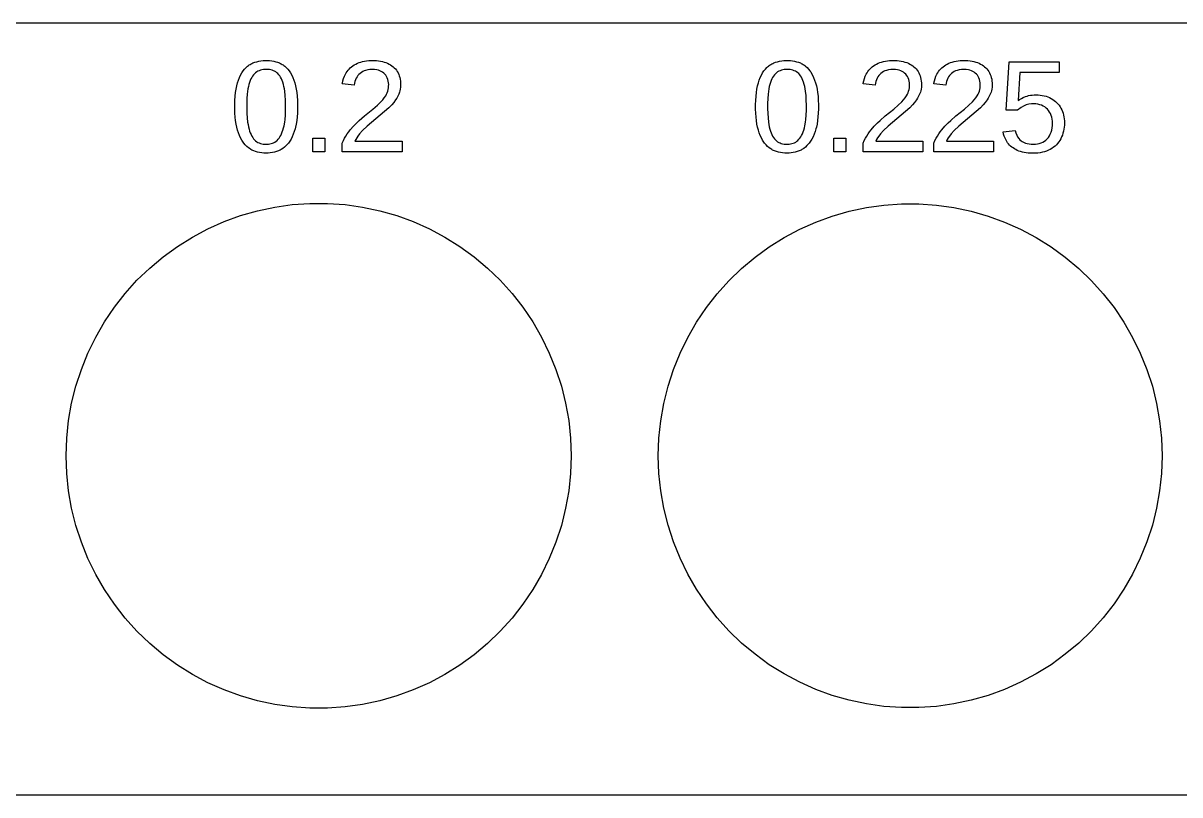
# Model space of a CAD drawing. Header units: metres. Extents: x -123 to 156, y -16 to 16.
# Drawn here: x 79.76 to 129.23, y -16.5 to 16.5 of the extents above; entities that cross this region are included whole.
import ezdxf

# ---------------------------------------------------------------- set-up
doc = ezdxf.new("R2010")
doc.units = ezdxf.units.M

msp = doc.modelspace()

# ---------------------------------------------------------------- linework, layer by layer
for p, q in [((155.66, 16.5), (-122.66, 16.5)), ((89.6689, 14.8267), (89.7539, 14.8522)), ((89.7539, 14.8522), (89.8414, 14.8727)), ((89.8414, 14.8727), (89.9312, 14.888)), ((89.9312, 14.888), (90.0234, 14.8982)), ((90.0234, 14.8982), (90.118, 14.9034)), ((90.118, 14.9034), (90.2121, 14.9034)), ((90.2121, 14.9034), (90.3026, 14.8982)), ((90.3026, 14.8982), (90.3911, 14.888)), ((90.3911, 14.888), (90.4778, 14.8727)), ((90.4778, 14.8727), (90.5626, 14.8522)), ((90.5626, 14.8522), (90.6455, 14.8267)), ((94.2023, 14.8376), (94.2813, 14.8596)), ((94.2813, 14.8596), (94.3642, 14.8771)), ((94.3642, 14.8771), (94.451, 14.8903)), ((94.451, 14.8903), (94.5418, 14.899)), ((94.5418, 14.899), (94.6365, 14.9034)), ((94.6365, 14.9034), (94.7332, 14.9035)), ((94.7332, 14.9035), (94.8717, 14.8964)), ((94.8717, 14.8964), (94.9596, 14.887)), ((94.9596, 14.887), (95.044, 14.8738)), ((95.044, 14.8738), (95.1249, 14.8568)), ((95.1249, 14.8568), (95.2024, 14.836)), ((111.944, 14.8267), (112.029, 14.8522)), ((112.029, 14.8522), (112.117, 14.8727)), ((112.117, 14.8727), (112.207, 14.888)), ((112.207, 14.888), (112.299, 14.8982)), ((112.299, 14.8982), (112.394, 14.9034)), ((112.394, 14.9034), (112.488, 14.9034)), ((112.488, 14.9034), (112.578, 14.8982)), ((112.578, 14.8982), (112.667, 14.888)), ((112.667, 14.888), (112.753, 14.8727)), ((112.753, 14.8727), (112.838, 14.8522)), ((112.838, 14.8522), (112.921, 14.8267)), ((116.478, 14.8376), (116.557, 14.8596)), ((116.557, 14.8596), (116.64, 14.8771)), ((116.64, 14.8771), (116.727, 14.8903)), ((116.727, 14.8903), (116.817, 14.899)), ((116.817, 14.899), (116.912, 14.9034)), ((116.912, 14.9034), (117.009, 14.9035)), ((117.009, 14.9035), (117.147, 14.8964)), ((117.147, 14.8964), (117.235, 14.887)), ((117.235, 14.887), (117.32, 14.8738)), ((117.32, 14.8738), (117.401, 14.8568)), ((117.401, 14.8568), (117.478, 14.836)), ((119.502, 14.8376), (119.581, 14.8596)), ((119.581, 14.8596), (119.664, 14.8771)), ((119.664, 14.8771), (119.751, 14.8903)), ((119.751, 14.8903), (119.842, 14.899)), ((119.842, 14.899), (119.937, 14.9034)), ((119.937, 14.9034), (120.033, 14.9035)), ((120.033, 14.9035), (120.172, 14.8964)), ((120.172, 14.8964), (120.26, 14.887)), ((120.26, 14.887), (120.344, 14.8738)), ((120.344, 14.8738), (120.425, 14.8568)), ((120.425, 14.8568), (120.502, 14.836)), ((89.0619, 14.2769), (89.1136, 14.3698)), ((89.1136, 14.3698), (89.1411, 14.413)), ((89.1411, 14.413), (89.1696, 14.4541)), ((89.1696, 14.4541), (89.2298, 14.53)), ((89.2298, 14.53), (89.2938, 14.5984)), ((89.2938, 14.5984), (89.3272, 14.6298)), ((89.3272, 14.6298), (89.3615, 14.6592)), ((89.3615, 14.6592), (89.3967, 14.6867)), ((89.3967, 14.6867), (89.4328, 14.7124)), ((89.4328, 14.7124), (89.4699, 14.7361)), ((89.4699, 14.7361), (89.5078, 14.7579)), ((89.5078, 14.7579), (89.5467, 14.7778)), ((89.5467, 14.7778), (89.5865, 14.7959)), ((89.5865, 14.7959), (89.6689, 14.8267)), ((89.705, 14.3788), (89.6595, 14.3382)), ((89.7533, 14.4134), (89.705, 14.3788)), ((89.8042, 14.442), (89.7533, 14.4134)), ((89.8579, 14.4658), (89.8042, 14.442)), ((89.9143, 14.4853), (89.8579, 14.4658)), ((89.9735, 14.5005), (89.9143, 14.4853)), ((90.0353, 14.5113), (89.9735, 14.5005)), ((90.0999, 14.5178), (90.0353, 14.5113)), ((90.1672, 14.52), (90.0999, 14.5178)), ((90.231, 14.5179), (90.1672, 14.52)), ((90.2926, 14.5116), (90.231, 14.5179)), ((90.3517, 14.501), (90.2926, 14.5116)), ((90.4086, 14.4862), (90.3517, 14.501)), ((90.463, 14.4672), (90.4086, 14.4862)), ((90.5152, 14.444), (90.463, 14.4672)), ((90.5649, 14.4157), (90.5152, 14.444)), ((90.612, 14.3813), (90.5649, 14.4157)), ((90.6565, 14.341), (90.612, 14.3813)), ((90.6455, 14.8267), (90.7263, 14.7959)), ((90.7263, 14.7959), (90.7655, 14.7778)), ((90.7655, 14.7778), (90.8038, 14.7579)), ((90.8038, 14.7579), (90.8413, 14.7361)), ((90.8413, 14.7361), (90.8779, 14.7124)), ((90.8779, 14.7124), (90.9137, 14.6867)), ((90.9137, 14.6867), (90.9486, 14.6592)), ((90.9486, 14.6592), (91.0158, 14.5984)), ((91.0158, 14.5984), (91.0796, 14.53)), ((91.0796, 14.53), (91.1398, 14.4541)), ((91.1398, 14.4541), (91.1684, 14.413)), ((91.1684, 14.413), (91.1959, 14.3698)), ((91.1959, 14.3698), (91.2477, 14.2769)), ((93.543, 14.319), (93.5772, 14.3772)), ((93.5772, 14.3772), (93.6152, 14.4328)), ((93.6152, 14.4328), (93.657, 14.486)), ((93.657, 14.486), (93.7027, 14.5367)), ((93.7027, 14.5367), (93.7522, 14.5849)), ((93.7522, 14.5849), (93.8056, 14.6306)), ((93.8056, 14.6306), (93.8629, 14.6733)), ((93.8629, 14.6733), (93.9236, 14.7128)), ((93.9236, 14.7128), (93.988, 14.7489)), ((93.988, 14.7489), (94.0559, 14.7818)), ((94.0559, 14.7818), (94.1273, 14.8114)), ((94.1744, 14.352), (94.1257, 14.3074)), ((94.1273, 14.8114), (94.2023, 14.8376)), ((94.2272, 14.3914), (94.1744, 14.352)), ((94.2836, 14.4255), (94.2272, 14.3914)), ((94.3437, 14.4544), (94.2836, 14.4255)), ((94.4074, 14.478), (94.3437, 14.4544)), ((94.4967, 14.5013), (94.4074, 14.478)), ((94.59, 14.5153), (94.4967, 14.5013)), ((94.6874, 14.52), (94.59, 14.5153)), ((94.7903, 14.5152), (94.6874, 14.52)), ((94.8869, 14.5009), (94.7903, 14.5152)), ((94.9553, 14.4839), (94.8869, 14.5009)), ((95.02, 14.4615), (94.9553, 14.4839)), ((95.0801, 14.4337), (95.02, 14.4615)), ((95.1356, 14.4005), (95.0801, 14.4337)), ((95.1864, 14.362), (95.1356, 14.4005)), ((95.2324, 14.3182), (95.1864, 14.362)), ((95.2024, 14.836), (95.276, 14.8118)), ((95.276, 14.8118), (95.3458, 14.784)), ((95.3458, 14.784), (95.4116, 14.7525)), ((95.4116, 14.7525), (95.4735, 14.7173)), ((95.4735, 14.7173), (95.5314, 14.6785)), ((95.5314, 14.6785), (95.5854, 14.636)), ((95.5854, 14.636), (95.6353, 14.5899)), ((95.6353, 14.5899), (95.6812, 14.5404)), ((95.6812, 14.5404), (95.7231, 14.4875)), ((95.7231, 14.4875), (95.7609, 14.4311)), ((95.7609, 14.4311), (95.7947, 14.3713)), ((95.7947, 14.3713), (95.8244, 14.308)), ((111.338, 14.2769), (111.389, 14.3698)), ((111.389, 14.3698), (111.417, 14.413)), ((111.417, 14.413), (111.445, 14.4541)), ((111.445, 14.4541), (111.505, 14.53)), ((111.505, 14.53), (111.569, 14.5984)), ((111.569, 14.5984), (111.603, 14.6298)), ((111.603, 14.6298), (111.637, 14.6592)), ((111.637, 14.6592), (111.672, 14.6867)), ((111.672, 14.6867), (111.708, 14.7124)), ((111.708, 14.7124), (111.745, 14.7361)), ((111.745, 14.7361), (111.783, 14.7579)), ((111.783, 14.7579), (111.822, 14.7778)), ((111.822, 14.7778), (111.862, 14.7959)), ((111.862, 14.7959), (111.944, 14.8267)), ((111.981, 14.3788), (111.935, 14.3382)), ((112.029, 14.4134), (111.981, 14.3788)), ((112.08, 14.442), (112.029, 14.4134)), ((112.133, 14.4658), (112.08, 14.442)), ((112.19, 14.4853), (112.133, 14.4658)), ((112.249, 14.5005), (112.19, 14.4853)), ((112.311, 14.5113), (112.249, 14.5005)), ((112.376, 14.5178), (112.311, 14.5113)), ((112.443, 14.52), (112.376, 14.5178)), ((112.507, 14.5179), (112.443, 14.52)), ((112.568, 14.5116), (112.507, 14.5179)), ((112.627, 14.501), (112.568, 14.5116)), ((112.684, 14.4862), (112.627, 14.501)), ((112.739, 14.4672), (112.684, 14.4862)), ((112.791, 14.444), (112.739, 14.4672)), ((112.84, 14.4157), (112.791, 14.444)), ((112.888, 14.3813), (112.84, 14.4157)), ((112.932, 14.341), (112.888, 14.3813)), ((112.921, 14.8267), (113.002, 14.7959)), ((113.002, 14.7959), (113.041, 14.7778)), ((113.041, 14.7778), (113.079, 14.7579)), ((113.079, 14.7579), (113.117, 14.7361)), ((113.117, 14.7361), (113.154, 14.7124)), ((113.154, 14.7124), (113.189, 14.6867)), ((113.189, 14.6867), (113.224, 14.6592)), ((113.224, 14.6592), (113.291, 14.5984)), ((113.291, 14.5984), (113.355, 14.53)), ((113.355, 14.53), (113.415, 14.4541)), ((113.415, 14.4541), (113.444, 14.413)), ((113.444, 14.413), (113.471, 14.3698)), ((113.471, 14.3698), (113.523, 14.2769)), ((115.819, 14.319), (115.853, 14.3772)), ((115.853, 14.3772), (115.891, 14.4328)), ((115.891, 14.4328), (115.933, 14.486)), ((115.933, 14.486), (115.978, 14.5367)), ((115.978, 14.5367), (116.028, 14.5849)), ((116.028, 14.5849), (116.081, 14.6306)), ((116.081, 14.6306), (116.138, 14.6733)), ((116.138, 14.6733), (116.199, 14.7128)), ((116.199, 14.7128), (116.264, 14.7489)), ((116.264, 14.7489), (116.331, 14.7818)), ((116.331, 14.7818), (116.403, 14.8114)), ((116.45, 14.352), (116.401, 14.3074)), ((116.403, 14.8114), (116.478, 14.8376)), ((116.503, 14.3914), (116.45, 14.352)), ((116.559, 14.4255), (116.503, 14.3914)), ((116.619, 14.4544), (116.559, 14.4255)), ((116.683, 14.478), (116.619, 14.4544)), ((116.772, 14.5013), (116.683, 14.478)), ((116.866, 14.5153), (116.772, 14.5013)), ((116.963, 14.52), (116.866, 14.5153)), ((117.066, 14.5152), (116.963, 14.52)), ((117.163, 14.5009), (117.066, 14.5152)), ((117.231, 14.4839), (117.163, 14.5009)), ((117.296, 14.4615), (117.231, 14.4839)), ((117.356, 14.4337), (117.296, 14.4615)), ((117.411, 14.4005), (117.356, 14.4337)), ((117.462, 14.362), (117.411, 14.4005)), ((117.508, 14.3182), (117.462, 14.362)), ((117.478, 14.836), (117.552, 14.8118)), ((117.552, 14.8118), (117.621, 14.784)), ((117.621, 14.784), (117.687, 14.7525)), ((117.687, 14.7525), (117.749, 14.7173)), ((117.749, 14.7173), (117.807, 14.6785)), ((117.807, 14.6785), (117.861, 14.636)), ((117.861, 14.636), (117.911, 14.5899)), ((117.911, 14.5899), (117.957, 14.5404)), ((117.957, 14.5404), (117.999, 14.4875)), ((117.999, 14.4875), (118.036, 14.4311)), ((118.036, 14.4311), (118.07, 14.3713)), ((118.07, 14.3713), (118.1, 14.308)), ((118.843, 14.319), (118.877, 14.3772)), ((118.877, 14.3772), (118.915, 14.4328)), ((118.915, 14.4328), (118.957, 14.486)), ((118.957, 14.486), (119.003, 14.5367)), ((119.003, 14.5367), (119.052, 14.5849)), ((119.052, 14.5849), (119.106, 14.6306)), ((119.106, 14.6306), (119.163, 14.6733)), ((119.163, 14.6733), (119.224, 14.7128)), ((119.224, 14.7128), (119.288, 14.7489)), ((119.288, 14.7489), (119.356, 14.7818)), ((119.356, 14.7818), (119.427, 14.8114)), ((119.474, 14.352), (119.426, 14.3074)), ((119.427, 14.8114), (119.502, 14.8376)), ((119.527, 14.3914), (119.474, 14.352)), ((119.584, 14.4255), (119.527, 14.3914)), ((119.644, 14.4544), (119.584, 14.4255)), ((119.707, 14.478), (119.644, 14.4544)), ((119.797, 14.5013), (119.707, 14.478)), ((119.89, 14.5153), (119.797, 14.5013)), ((119.987, 14.52), (119.89, 14.5153)), ((120.09, 14.5152), (119.987, 14.52)), ((120.187, 14.5009), (120.09, 14.5152)), ((120.255, 14.4839), (120.187, 14.5009)), ((120.32, 14.4615), (120.255, 14.4839)), ((120.38, 14.4337), (120.32, 14.4615)), ((120.436, 14.4005), (120.38, 14.4337)), ((120.486, 14.362), (120.436, 14.4005)), ((120.532, 14.3182), (120.486, 14.362)), ((120.502, 14.836), (120.576, 14.8118)), ((120.576, 14.8118), (120.646, 14.784)), ((120.646, 14.784), (120.712, 14.7525)), ((120.712, 14.7525), (120.773, 14.7173)), ((120.773, 14.7173), (120.831, 14.6785)), ((120.831, 14.6785), (120.885, 14.636)), ((120.885, 14.636), (120.935, 14.5899)), ((120.935, 14.5899), (120.981, 14.5404)), ((120.981, 14.5404), (121.023, 14.4875)), ((121.023, 14.4875), (121.061, 14.4311)), ((121.061, 14.4311), (121.095, 14.3713)), ((121.095, 14.3713), (121.124, 14.308)), ((121.8, 12.773), (121.928, 14.84)), ((121.928, 14.84), (124.077, 14.84)), ((122.385, 14.392), (122.312, 13.187)), ((124.077, 14.392), (122.385, 14.392)), ((124.077, 14.84), (124.077, 14.392)), ((88.8988, 13.8191), (88.9329, 13.9466)), ((88.9329, 13.9466), (88.9716, 14.0653)), ((88.9716, 14.0653), (89.0146, 14.1754)), ((89.0146, 14.1754), (89.0619, 14.2769)), ((89.4201, 13.8806), (89.3977, 13.7882)), ((89.4455, 13.966), (89.4201, 13.8806)), ((89.4738, 14.0445), (89.4455, 13.966)), ((89.505, 14.1162), (89.4738, 14.0445)), ((89.5392, 14.181), (89.505, 14.1162)), ((89.5766, 14.2393), (89.5392, 14.181)), ((89.6167, 14.2918), (89.5766, 14.2393)), ((89.6595, 14.3382), (89.6167, 14.2918)), ((90.6983, 14.2947), (90.6565, 14.341)), ((90.7376, 14.2423), (90.6983, 14.2947)), ((90.7742, 14.184), (90.7376, 14.2423)), ((90.8081, 14.1192), (90.7742, 14.184)), ((90.8391, 14.0474), (90.8081, 14.1192)), ((90.8672, 13.9688), (90.8391, 14.0474)), ((90.8924, 13.8831), (90.8672, 13.9688)), ((90.9148, 13.7905), (90.8924, 13.8831)), ((91.2477, 14.2769), (91.2952, 14.1754)), ((91.2952, 14.1754), (91.3384, 14.0653)), ((91.3384, 14.0653), (91.3773, 13.9466)), ((91.3773, 13.9466), (91.412, 13.8191)), ((93.4114, 13.9), (93.416, 13.9343)), ((93.9234, 13.854), (93.4114, 13.9)), ((93.416, 13.9343), (93.4354, 14.0352)), ((93.4354, 14.0352), (93.463, 14.133)), ((93.463, 14.133), (93.4989, 14.2276)), ((93.4989, 14.2276), (93.543, 14.319)), ((93.9357, 13.9339), (93.9234, 13.854)), ((93.9539, 14.0087), (93.9357, 13.9339)), ((93.9777, 14.0784), (93.9539, 14.0087)), ((94.0074, 14.143), (93.9777, 14.0784)), ((94.0422, 14.2029), (94.0074, 14.143)), ((94.0816, 14.2577), (94.0422, 14.2029)), ((94.1257, 14.3074), (94.0816, 14.2577)), ((95.2729, 14.2692), (95.2324, 14.3182)), ((95.3077, 14.2151), (95.2729, 14.2692)), ((95.3369, 14.1559), (95.3077, 14.2151)), ((95.3606, 14.0919), (95.3369, 14.1559)), ((95.3783, 14.023), (95.3606, 14.0919)), ((95.3898, 13.9492), (95.3783, 14.023)), ((95.395, 13.8704), (95.3898, 13.9492)), ((95.3946, 13.8045), (95.395, 13.8704)), ((95.8244, 14.308), (95.8497, 14.2416)), ((95.8497, 14.2416), (95.8705, 14.1719)), ((95.8705, 14.1719), (95.8866, 14.0987)), ((95.8866, 14.0987), (95.8981, 14.0222)), ((95.8981, 14.0222), (95.905, 13.9423)), ((95.9074, 13.859), (95.903, 13.7642)), ((95.905, 13.9423), (95.9074, 13.859)), ((111.174, 13.8191), (111.209, 13.9466)), ((111.209, 13.9466), (111.247, 14.0653)), ((111.247, 14.0653), (111.29, 14.1754)), ((111.29, 14.1754), (111.338, 14.2769)), ((111.696, 13.8806), (111.673, 13.7882)), ((111.721, 13.966), (111.696, 13.8806)), ((111.749, 14.0445), (111.721, 13.966)), ((111.781, 14.1162), (111.749, 14.0445)), ((111.815, 14.181), (111.781, 14.1162)), ((111.852, 14.2393), (111.815, 14.181)), ((111.892, 14.2918), (111.852, 14.2393)), ((111.935, 14.3382), (111.892, 14.2918)), ((112.974, 14.2947), (112.932, 14.341)), ((113.013, 14.2423), (112.974, 14.2947)), ((113.05, 14.184), (113.013, 14.2423)), ((113.084, 14.1192), (113.05, 14.184)), ((113.115, 14.0474), (113.084, 14.1192)), ((113.143, 13.9688), (113.115, 14.0474)), ((113.168, 13.8831), (113.143, 13.9688)), ((113.19, 13.7905), (113.168, 13.8831)), ((113.523, 14.2769), (113.571, 14.1754)), ((113.571, 14.1754), (113.614, 14.0653)), ((113.614, 14.0653), (113.653, 13.9466)), ((113.653, 13.9466), (113.688, 13.8191)), ((115.687, 13.9), (115.692, 13.9343)), ((116.199, 13.854), (115.687, 13.9)), ((115.692, 13.9343), (115.711, 14.0352)), ((115.711, 14.0352), (115.739, 14.133)), ((115.739, 14.133), (115.774, 14.2276)), ((115.774, 14.2276), (115.819, 14.319)), ((116.211, 13.9339), (116.199, 13.854)), ((116.229, 14.0087), (116.211, 13.9339)), ((116.253, 14.0784), (116.229, 14.0087)), ((116.283, 14.143), (116.253, 14.0784)), ((116.318, 14.2029), (116.283, 14.143)), ((116.357, 14.2577), (116.318, 14.2029)), ((116.401, 14.3074), (116.357, 14.2577)), ((117.548, 14.2692), (117.508, 14.3182)), ((117.583, 14.2151), (117.548, 14.2692)), ((117.612, 14.1559), (117.583, 14.2151)), ((117.636, 14.0919), (117.612, 14.1559)), ((117.654, 14.023), (117.636, 14.0919)), ((117.665, 13.9492), (117.654, 14.023)), ((117.671, 13.8704), (117.665, 13.9492)), ((117.67, 13.8045), (117.671, 13.8704)), ((118.1, 14.308), (118.125, 14.2416)), ((118.125, 14.2416), (118.146, 14.1719)), ((118.146, 14.1719), (118.162, 14.0987)), ((118.162, 14.0987), (118.174, 14.0222)), ((118.174, 14.0222), (118.181, 13.9423)), ((118.183, 13.859), (118.179, 13.7642)), ((118.181, 13.9423), (118.183, 13.859)), ((118.711, 13.9), (118.716, 13.9343)), ((119.223, 13.854), (118.711, 13.9)), ((118.716, 13.9343), (118.735, 14.0352)), ((118.735, 14.0352), (118.763, 14.133)), ((118.763, 14.133), (118.799, 14.2276)), ((118.799, 14.2276), (118.843, 14.319)), ((119.236, 13.9339), (119.223, 13.854)), ((119.254, 14.0087), (119.236, 13.9339)), ((119.278, 14.0784), (119.254, 14.0087)), ((119.307, 14.143), (119.278, 14.0784)), ((119.342, 14.2029), (119.307, 14.143)), ((119.382, 14.2577), (119.342, 14.2029)), ((119.426, 14.3074), (119.382, 14.2577)), ((120.573, 14.2692), (120.532, 14.3182)), ((120.608, 14.2151), (120.573, 14.2692)), ((120.637, 14.1559), (120.608, 14.2151)), ((120.661, 14.0919), (120.637, 14.1559)), ((120.678, 14.023), (120.661, 14.0919)), ((120.69, 13.9492), (120.678, 14.023)), ((120.695, 13.8704), (120.69, 13.9492)), ((120.695, 13.8045), (120.695, 13.8704)), ((121.124, 14.308), (121.15, 14.2416)), ((121.15, 14.2416), (121.17, 14.1719)), ((121.17, 14.1719), (121.187, 14.0987)), ((121.187, 14.0987), (121.198, 14.0222)), ((121.198, 14.0222), (121.205, 13.9423)), ((121.207, 13.859), (121.203, 13.7642)), ((121.205, 13.9423), (121.207, 13.859)), ((88.8186, 13.1989), (88.8301, 13.3708)), ((88.8301, 13.3708), (88.8473, 13.5314)), ((88.8473, 13.5314), (88.8701, 13.6809)), ((88.8701, 13.6809), (88.8988, 13.8191)), ((89.3482, 13.4666), (89.3336, 13.2773)), ((89.3617, 13.582), (89.3482, 13.4666)), ((89.3782, 13.689), (89.3617, 13.582)), ((89.3977, 13.7882), (89.3782, 13.689)), ((90.9342, 13.691), (90.9148, 13.7905)), ((90.9507, 13.584), (90.9342, 13.691)), ((90.9698, 13.4072), (90.9507, 13.584)), ((90.9822, 13.211), (90.9698, 13.4072)), ((91.412, 13.8191), (91.4273, 13.7514)), ((91.4273, 13.7514), (91.4411, 13.6809)), ((91.4411, 13.6809), (91.4645, 13.5314)), ((91.4645, 13.5314), (91.482, 13.3708)), ((91.482, 13.3708), (91.4937, 13.1989)), ((95.2079, 13.3041), (95.2689, 13.3944)), ((95.2689, 13.3944), (95.3046, 13.4562)), ((95.3046, 13.4562), (95.3346, 13.5205)), ((95.3346, 13.5205), (95.3586, 13.5875)), ((95.3586, 13.5875), (95.3766, 13.6572)), ((95.3766, 13.6572), (95.3886, 13.7295)), ((95.3886, 13.7295), (95.3946, 13.8045)), ((95.7855, 13.3804), (95.7397, 13.2976)), ((95.8254, 13.4653), (95.7855, 13.3804)), ((95.8587, 13.5522), (95.8254, 13.4653)), ((95.8763, 13.6114), (95.8587, 13.5522)), ((95.8899, 13.6717), (95.8763, 13.6114)), ((95.903, 13.7642), (95.8899, 13.6717)), ((111.094, 13.1989), (111.106, 13.3708)), ((111.106, 13.3708), (111.123, 13.5314)), ((111.123, 13.5314), (111.146, 13.6809)), ((111.146, 13.6809), (111.174, 13.8191)), ((111.624, 13.4666), (111.609, 13.2773)), ((111.637, 13.582), (111.624, 13.4666)), ((111.654, 13.689), (111.637, 13.582)), ((111.673, 13.7882), (111.654, 13.689)), ((113.21, 13.691), (113.19, 13.7905)), ((113.226, 13.584), (113.21, 13.691)), ((113.245, 13.4072), (113.226, 13.584)), ((113.258, 13.211), (113.245, 13.4072)), ((113.688, 13.8191), (113.703, 13.7514)), ((113.703, 13.7514), (113.717, 13.6809)), ((113.717, 13.6809), (113.74, 13.5314)), ((113.74, 13.5314), (113.758, 13.3708)), ((113.758, 13.3708), (113.769, 13.1989)), ((117.484, 13.3041), (117.544, 13.3944)), ((117.544, 13.3944), (117.58, 13.4562)), ((117.58, 13.4562), (117.61, 13.5205)), ((117.61, 13.5205), (117.634, 13.5875)), ((117.634, 13.5875), (117.652, 13.6572)), ((117.652, 13.6572), (117.664, 13.7295)), ((117.664, 13.7295), (117.67, 13.8045)), ((118.061, 13.3804), (118.015, 13.2976)), ((118.101, 13.4653), (118.061, 13.3804)), ((118.134, 13.5522), (118.101, 13.4653)), ((118.152, 13.6114), (118.134, 13.5522)), ((118.165, 13.6717), (118.152, 13.6114)), ((118.179, 13.7642), (118.165, 13.6717)), ((120.508, 13.3041), (120.569, 13.3944)), ((120.569, 13.3944), (120.605, 13.4562)), ((120.605, 13.4562), (120.635, 13.5205)), ((120.635, 13.5205), (120.659, 13.5875)), ((120.659, 13.5875), (120.677, 13.6572)), ((120.677, 13.6572), (120.689, 13.7295)), ((120.689, 13.7295), (120.695, 13.8045)), ((121.085, 13.3804), (121.04, 13.2976)), ((121.125, 13.4653), (121.085, 13.3804)), ((121.159, 13.5522), (121.125, 13.4653)), ((121.176, 13.6114), (121.159, 13.5522)), ((121.19, 13.6717), (121.176, 13.6114)), ((121.203, 13.7642), (121.19, 13.6717)), ((122.539, 13.3222), (122.631, 13.36)), ((122.631, 13.36), (122.697, 13.382)), ((122.697, 13.382), (122.767, 13.4)), ((122.767, 13.4), (122.841, 13.414)), ((122.841, 13.414), (122.918, 13.424)), ((122.918, 13.424), (123, 13.43)), ((123, 13.43), (123.086, 13.432)), ((123.086, 13.432), (123.177, 13.4296)), ((123.177, 13.4296), (123.266, 13.4223)), ((123.266, 13.4223), (123.351, 13.4102)), ((123.351, 13.4102), (123.433, 13.3933)), ((123.433, 13.3933), (123.512, 13.3716)), ((123.512, 13.3716), (123.588, 13.345)), ((88.8129, 13.0158), (88.8186, 13.1989)), ((88.8129, 12.8282), (88.8129, 13.0158)), ((89.3257, 13.0687), (89.3246, 12.8453)), ((89.3336, 13.2773), (89.3257, 13.0687)), ((90.9878, 12.9952), (90.9822, 13.211)), ((90.9866, 12.7736), (90.9878, 12.9952)), ((91.4937, 13.1989), (91.4995, 13.0158)), ((91.4995, 13.0158), (91.4995, 12.8286)), ((94.7182, 12.8204), (94.9142, 12.9889)), ((94.9142, 12.9889), (95.0608, 13.1294)), ((95.0608, 13.1294), (95.1386, 13.2158)), ((95.1386, 13.2158), (95.2079, 13.3041)), ((95.4058, 12.8854), (95.2229, 12.7165)), ((95.5249, 13.0097), (95.4058, 12.8854)), ((95.6106, 13.112), (95.5249, 13.0097)), ((95.688, 13.2168), (95.6106, 13.112)), ((95.7397, 13.2976), (95.688, 13.2168)), ((111.089, 13.0158), (111.094, 13.1989)), ((111.089, 12.8282), (111.089, 13.0158)), ((111.601, 13.0687), (111.6, 12.8453)), ((111.609, 13.2773), (111.601, 13.0687)), ((113.263, 12.9952), (113.258, 13.211)), ((113.262, 12.7736), (113.263, 12.9952)), ((113.769, 13.1989), (113.775, 13.0158)), ((113.775, 13.0158), (113.775, 12.8286)), ((116.994, 12.8204), (117.19, 12.9889)), ((117.19, 12.9889), (117.336, 13.1294)), ((117.336, 13.1294), (117.414, 13.2158)), ((117.414, 13.2158), (117.484, 13.3041)), ((117.681, 12.8854), (117.498, 12.7165)), ((117.8, 13.0097), (117.681, 12.8854)), ((117.886, 13.112), (117.8, 13.0097)), ((117.964, 13.2168), (117.886, 13.112)), ((118.015, 13.2976), (117.964, 13.2168)), ((120.018, 12.8204), (120.214, 12.9889)), ((120.214, 12.9889), (120.361, 13.1294)), ((120.361, 13.1294), (120.439, 13.2158)), ((120.439, 13.2158), (120.508, 13.3041)), ((120.706, 12.8854), (120.523, 12.7165)), ((120.825, 13.0097), (120.706, 12.8854)), ((120.911, 13.112), (120.825, 13.0097)), ((120.988, 13.2168), (120.911, 13.112)), ((121.04, 13.2976), (120.988, 13.2168)), ((122.444, 12.8936), (122.29, 12.773)), ((122.312, 13.187), (122.38, 13.2357)), ((122.38, 13.2357), (122.456, 13.2807)), ((122.548, 12.953), (122.444, 12.8936)), ((122.456, 13.2807), (122.539, 13.3222)), ((122.665, 13), (122.548, 12.953)), ((122.779, 13.0295), (122.665, 13)), ((122.885, 13.0442), (122.779, 13.0295)), ((122.98, 13.048), (122.885, 13.0442)), ((123.072, 13.0442), (122.98, 13.048)), ((123.16, 13.0327), (123.072, 13.0442)), ((123.242, 13.0137), (123.16, 13.0327)), ((123.319, 12.987), (123.242, 13.0137)), ((123.39, 12.9535), (123.319, 12.987)), ((123.456, 12.914), (123.39, 12.9535)), ((123.516, 12.8685), (123.456, 12.914)), ((123.57, 12.817), (123.516, 12.8685)), ((123.588, 13.345), (123.661, 13.314)), ((123.661, 13.314), (123.73, 13.279)), ((123.73, 13.279), (123.795, 13.24)), ((123.795, 13.24), (123.857, 13.197)), ((123.857, 13.197), (123.915, 13.15)), ((123.915, 13.15), (123.969, 13.099)), ((123.969, 13.099), (124.019, 13.0443)), ((124.019, 13.0443), (124.065, 12.9862)), ((124.065, 12.9862), (124.108, 12.9247)), ((124.108, 12.9247), (124.146, 12.8599)), ((88.8186, 12.6522), (88.8129, 12.8282)), ((88.8301, 12.4861), (88.8186, 12.6522)), ((88.8473, 12.3299), (88.8301, 12.4861)), ((89.3246, 12.8453), (89.3303, 12.636)), ((89.3303, 12.636), (89.3429, 12.4443)), ((89.3429, 12.4443), (89.3624, 12.2702)), ((90.9473, 12.2702), (90.962, 12.3843)), ((90.962, 12.3843), (90.978, 12.5701)), ((90.978, 12.5701), (90.9866, 12.7736)), ((91.4818, 12.4874), (91.4641, 12.3316)), ((91.4936, 12.6531), (91.4818, 12.4874)), ((91.4995, 12.8286), (91.4936, 12.6531)), ((94.1367, 12.338), (94.3575, 12.5301)), ((94.3575, 12.5301), (94.7182, 12.8204)), ((95.2229, 12.7165), (94.4766, 12.0929)), ((111.094, 12.6522), (111.089, 12.8282)), ((111.106, 12.4861), (111.094, 12.6522)), ((111.123, 12.3299), (111.106, 12.4861)), ((111.6, 12.8453), (111.606, 12.636)), ((111.606, 12.636), (111.619, 12.4443)), ((111.619, 12.4443), (111.638, 12.2702)), ((113.223, 12.2702), (113.238, 12.3843)), ((113.238, 12.3843), (113.254, 12.5701)), ((113.254, 12.5701), (113.262, 12.7736)), ((113.757, 12.4874), (113.74, 12.3316)), ((113.769, 12.6531), (113.757, 12.4874)), ((113.775, 12.8286), (113.769, 12.6531)), ((116.412, 12.338), (116.633, 12.5301)), ((116.633, 12.5301), (116.994, 12.8204)), ((117.498, 12.7165), (116.752, 12.0929)), ((119.437, 12.338), (119.657, 12.5301)), ((119.657, 12.5301), (120.018, 12.8204)), ((120.523, 12.7165), (119.777, 12.0929)), ((122.29, 12.773), (121.8, 12.773)), ((123.618, 12.7599), (123.57, 12.817)), ((123.661, 12.6975), (123.618, 12.7599)), ((123.697, 12.6299), (123.661, 12.6975)), ((123.728, 12.557), (123.697, 12.6299)), ((123.752, 12.4801), (123.728, 12.557)), ((123.77, 12.3995), (123.752, 12.4801)), ((123.78, 12.3151), (123.77, 12.3995)), ((124.146, 12.8599), (124.18, 12.7916)), ((124.18, 12.7916), (124.211, 12.72)), ((124.211, 12.72), (124.237, 12.6455)), ((124.237, 12.6455), (124.258, 12.5685)), ((124.258, 12.5685), (124.275, 12.4892)), ((124.275, 12.4892), (124.286, 12.4075)), ((124.286, 12.4075), (124.293, 12.3235)), ((88.8701, 12.1837), (88.8473, 12.3299)), ((88.8988, 12.0474), (88.8701, 12.1837)), ((88.9329, 11.9208), (88.8988, 12.0474)), ((88.9715, 11.8026), (88.9329, 11.9208)), ((89.3624, 12.2702), (89.3792, 12.164)), ((89.3792, 12.164), (89.3993, 12.065)), ((89.3993, 12.065), (89.4222, 11.9727)), ((89.4222, 11.9727), (89.448, 11.887)), ((89.448, 11.887), (89.4765, 11.808)), ((90.8449, 11.8467), (90.8724, 11.929)), ((90.8724, 11.929), (90.8972, 12.018)), ((90.8972, 12.018), (90.9192, 12.1137)), ((90.9192, 12.1137), (90.9473, 12.2702)), ((91.3942, 11.985), (91.3571, 11.8627)), ((91.4111, 12.0494), (91.3942, 11.985)), ((91.4406, 12.1856), (91.4111, 12.0494)), ((91.4641, 12.3316), (91.4406, 12.1856)), ((93.6861, 11.8489), (93.7514, 11.932)), ((93.7514, 11.932), (93.8876, 12.0888)), ((93.8876, 12.0888), (94.0282, 12.2351)), ((94.0282, 12.2351), (94.1367, 12.338)), ((94.2816, 11.9083), (94.1532, 11.7676)), ((94.4766, 12.0929), (94.2816, 11.9083)), ((111.146, 12.1837), (111.123, 12.3299)), ((111.174, 12.0474), (111.146, 12.1837)), ((111.209, 11.9208), (111.174, 12.0474)), ((111.247, 11.8026), (111.209, 11.9208)), ((111.638, 12.2702), (111.655, 12.164)), ((111.655, 12.164), (111.675, 12.065)), ((111.675, 12.065), (111.698, 11.9727)), ((111.698, 11.9727), (111.724, 11.887)), ((111.724, 11.887), (111.752, 11.808)), ((113.12, 11.8467), (113.148, 11.929)), ((113.148, 11.929), (113.173, 12.018)), ((113.173, 12.018), (113.195, 12.1137)), ((113.195, 12.1137), (113.223, 12.2702)), ((113.67, 11.985), (113.633, 11.8627)), ((113.687, 12.0494), (113.67, 11.985)), ((113.716, 12.1856), (113.687, 12.0494)), ((113.74, 12.3316), (113.716, 12.1856)), ((115.962, 11.8489), (116.027, 11.932)), ((116.027, 11.932), (116.163, 12.0888)), ((116.163, 12.0888), (116.304, 12.2351)), ((116.304, 12.2351), (116.412, 12.338)), ((116.557, 11.9083), (116.429, 11.7676)), ((116.752, 12.0929), (116.557, 11.9083)), ((118.986, 11.8489), (119.051, 11.932)), ((119.051, 11.932), (119.188, 12.0888)), ((119.188, 12.0888), (119.328, 12.2351)), ((119.328, 12.2351), (119.437, 12.338)), ((119.582, 11.9083), (119.453, 11.7676)), ((119.777, 12.0929), (119.582, 11.9083)), ((121.672, 11.847), (122.184, 11.904)), ((122.184, 11.904), (122.212, 11.8119)), ((123.725, 11.839), (123.751, 11.9266)), ((123.751, 11.9266), (123.769, 12.0205)), ((123.769, 12.0205), (123.78, 12.1206)), ((123.784, 12.227), (123.78, 12.3151)), ((123.78, 12.1206), (123.784, 12.227)), ((124.257, 11.8748), (124.235, 11.791)), ((124.274, 11.9612), (124.257, 11.8748)), ((124.286, 12.0504), (124.274, 11.9612)), ((124.293, 12.1423), (124.286, 12.0504)), ((124.293, 12.3235), (124.296, 12.237)), ((124.296, 12.237), (124.293, 12.1423)), ((89.0144, 11.6925), (88.9715, 11.8026)), ((89.0616, 11.5905), (89.0144, 11.6925)), ((89.113, 11.4966), (89.0616, 11.5905)), ((89.1404, 11.4527), (89.113, 11.4966)), ((89.1687, 11.4108), (89.1404, 11.4527)), ((89.1982, 11.371), (89.1687, 11.4108)), ((89.4765, 11.808), (89.508, 11.7357)), ((89.508, 11.7357), (89.5422, 11.67)), ((89.5422, 11.67), (89.5792, 11.6106)), ((89.5792, 11.6106), (89.6188, 11.557)), ((89.6188, 11.557), (89.661, 11.5092)), ((89.661, 11.5092), (89.7058, 11.4673)), ((89.7058, 11.4673), (89.7532, 11.4312)), ((89.7532, 11.4312), (89.8032, 11.401)), ((89.8032, 11.401), (89.8561, 11.3762)), ((90.4228, 11.3656), (90.4763, 11.3881)), ((90.4763, 11.3881), (90.5277, 11.4154)), ((90.5277, 11.4154), (90.5767, 11.4485)), ((90.5767, 11.4485), (90.623, 11.4875)), ((90.623, 11.4875), (90.6667, 11.5324)), ((90.6667, 11.5324), (90.7077, 11.5831)), ((90.7077, 11.5831), (90.746, 11.6396)), ((90.746, 11.6396), (90.7817, 11.702)), ((90.7817, 11.702), (90.8147, 11.771)), ((90.8147, 11.771), (90.8449, 11.8467)), ((91.1362, 11.412), (91.1062, 11.372)), ((91.1651, 11.454), (91.1362, 11.412)), ((91.2195, 11.5441), (91.1651, 11.454)), ((91.2697, 11.6422), (91.2195, 11.5441)), ((91.3156, 11.7484), (91.2697, 11.6422)), ((91.3571, 11.8627), (91.3156, 11.7484)), ((92.1566, 11), (92.1566, 11.576)), ((92.1566, 11.576), (92.6686, 11.576)), ((92.6686, 11.576), (92.6686, 11)), ((93.4114, 11.372), (93.4594, 11.4756)), ((93.4594, 11.4756), (93.5109, 11.5751)), ((93.5109, 11.5751), (93.5659, 11.6705)), ((93.5659, 11.6705), (93.6243, 11.7618)), ((93.6243, 11.7618), (93.6861, 11.8489)), ((93.9856, 11.5242), (93.9494, 11.448)), ((93.9494, 11.448), (95.9674, 11.448)), ((94.0284, 11.599), (93.9856, 11.5242)), ((94.0776, 11.6722), (94.0284, 11.599)), ((94.1532, 11.7676), (94.0776, 11.6722)), ((95.9674, 11.448), (95.9674, 11)), ((111.29, 11.6925), (111.247, 11.8026)), ((111.337, 11.5905), (111.29, 11.6925)), ((111.389, 11.4966), (111.337, 11.5905)), ((111.416, 11.4527), (111.389, 11.4966)), ((111.444, 11.4108), (111.416, 11.4527)), ((111.474, 11.371), (111.444, 11.4108)), ((111.752, 11.808), (111.784, 11.7357)), ((111.784, 11.7357), (111.818, 11.67)), ((111.818, 11.67), (111.855, 11.6106)), ((111.855, 11.6106), (111.894, 11.557)), ((111.894, 11.557), (111.937, 11.5092)), ((111.937, 11.5092), (111.981, 11.4673)), ((111.981, 11.4673), (112.029, 11.4312)), ((112.029, 11.4312), (112.079, 11.401)), ((112.079, 11.401), (112.132, 11.3762)), ((112.698, 11.3656), (112.752, 11.3881)), ((112.752, 11.3881), (112.803, 11.4154)), ((112.803, 11.4154), (112.852, 11.4485)), ((112.852, 11.4485), (112.899, 11.4875)), ((112.899, 11.4875), (112.942, 11.5324)), ((112.942, 11.5324), (112.983, 11.5831)), ((112.983, 11.5831), (113.022, 11.6396)), ((113.022, 11.6396), (113.057, 11.702)), ((113.057, 11.702), (113.09, 11.771)), ((113.09, 11.771), (113.12, 11.8467)), ((113.412, 11.412), (113.382, 11.372)), ((113.441, 11.454), (113.412, 11.412)), ((113.495, 11.5441), (113.441, 11.454)), ((113.545, 11.6422), (113.495, 11.5441)), ((113.591, 11.7484), (113.545, 11.6422)), ((113.633, 11.8627), (113.591, 11.7484)), ((114.432, 11), (114.432, 11.576)), ((114.432, 11.576), (114.944, 11.576)), ((114.944, 11.576), (114.944, 11)), ((115.687, 11.372), (115.735, 11.4756)), ((115.735, 11.4756), (115.787, 11.5751)), ((115.787, 11.5751), (115.841, 11.6705)), ((115.841, 11.6705), (115.9, 11.7618)), ((115.9, 11.7618), (115.962, 11.8489)), ((116.261, 11.5242), (116.225, 11.448)), ((116.225, 11.448), (118.243, 11.448)), ((116.304, 11.599), (116.261, 11.5242)), ((116.353, 11.6722), (116.304, 11.599)), ((116.429, 11.7676), (116.353, 11.6722)), ((118.243, 11.448), (118.243, 11)), ((118.711, 11.372), (118.759, 11.4756)), ((118.759, 11.4756), (118.811, 11.5751)), ((118.811, 11.5751), (118.866, 11.6705)), ((118.866, 11.6705), (118.924, 11.7618)), ((118.924, 11.7618), (118.986, 11.8489)), ((119.286, 11.5242), (119.249, 11.448)), ((119.249, 11.448), (121.267, 11.448)), ((119.328, 11.599), (119.286, 11.5242)), ((119.378, 11.6722), (119.328, 11.599)), ((119.453, 11.7676), (119.378, 11.6722)), ((121.267, 11.448), (121.267, 11)), ((121.694, 11.7535), (121.672, 11.847)), ((121.723, 11.663), (121.694, 11.7535)), ((121.758, 11.5755), (121.723, 11.663)), ((121.8, 11.491), (121.758, 11.5755)), ((121.832, 11.4368), (121.8, 11.491)), ((121.867, 11.385), (121.832, 11.4368)), ((121.907, 11.3355), (121.867, 11.385)), ((122.212, 11.8119), (122.257, 11.7045)), ((122.257, 11.7045), (122.295, 11.6363)), ((122.295, 11.6363), (122.341, 11.5728)), ((122.341, 11.5728), (122.396, 11.514)), ((122.396, 11.514), (122.443, 11.4736)), ((122.443, 11.4736), (122.495, 11.4374)), ((122.495, 11.4374), (122.552, 11.4053)), ((122.552, 11.4053), (122.637, 11.369)), ((123.222, 11.3532), (123.3, 11.379)), ((123.3, 11.379), (123.373, 11.4125)), ((123.373, 11.4125), (123.441, 11.453)), ((123.441, 11.453), (123.502, 11.5005)), ((123.502, 11.5005), (123.559, 11.555)), ((123.559, 11.555), (123.61, 11.6162)), ((123.61, 11.6162), (123.654, 11.684)), ((123.654, 11.684), (123.693, 11.7582)), ((123.693, 11.7582), (123.725, 11.839)), ((124.057, 11.4207), (124.007, 11.3575)), ((124.102, 11.4875), (124.057, 11.4207)), ((124.142, 11.558), (124.102, 11.4875)), ((124.178, 11.6322), (124.142, 11.558)), ((124.209, 11.71), (124.178, 11.6322)), ((124.235, 11.791), (124.209, 11.71)), ((89.26, 11.2973), (89.1982, 11.371)), ((89.3253, 11.2308), (89.26, 11.2973)), ((89.3942, 11.1715), (89.3253, 11.2308)), ((89.4667, 11.1194), (89.3942, 11.1715)), ((89.5042, 11.0961), (89.4667, 11.1194)), ((89.5427, 11.0746), (89.5042, 11.0961)), ((89.6222, 11.037), (89.5427, 11.0746)), ((89.7046, 11.0061), (89.6222, 11.037)), ((89.7892, 10.9809), (89.7046, 11.0061)), ((89.876, 10.9613), (89.7892, 10.9809)), ((89.8561, 11.3762), (89.9113, 11.356)), ((89.9649, 10.9472), (89.876, 10.9613)), ((89.9113, 11.356), (89.969, 11.3402)), ((90.056, 10.9388), (89.9649, 10.9472)), ((89.969, 11.3402), (90.029, 11.329)), ((90.029, 11.329), (90.0914, 11.3222)), ((90.1492, 10.936), (90.056, 10.9388)), ((90.0914, 11.3222), (90.1562, 11.32)), ((90.2416, 10.9388), (90.1492, 10.936)), ((90.1562, 11.32), (90.188, 11.3206)), ((90.188, 11.3206), (90.2498, 11.3251)), ((90.3322, 10.9472), (90.2416, 10.9388)), ((90.2498, 11.3251), (90.3096, 11.3341)), ((90.3096, 11.3341), (90.3673, 11.3475)), ((90.421, 10.9613), (90.3322, 10.9472)), ((90.3673, 11.3475), (90.4228, 11.3656)), ((90.5079, 10.9809), (90.421, 10.9613)), ((90.593, 11.0061), (90.5079, 10.9809)), ((90.6762, 11.037), (90.593, 11.0061)), ((90.7169, 11.0549), (90.6762, 11.037)), ((90.7568, 11.0746), (90.7169, 11.0549)), ((90.7957, 11.0962), (90.7568, 11.0746)), ((90.8709, 11.1447), (90.7957, 11.0962)), ((90.9426, 11.2006), (90.8709, 11.1447)), ((91.0107, 11.2637), (90.9426, 11.2006)), ((91.0753, 11.3341), (91.0107, 11.2637)), ((91.1062, 11.372), (91.0753, 11.3341)), ((92.6686, 11), (92.1566, 11)), ((93.4114, 11), (93.4114, 11.372)), ((95.9674, 11), (93.4114, 11)), ((111.536, 11.2973), (111.474, 11.371)), ((111.601, 11.2308), (111.536, 11.2973)), ((111.67, 11.1715), (111.601, 11.2308)), ((111.742, 11.1194), (111.67, 11.1715)), ((111.78, 11.0961), (111.742, 11.1194)), ((111.818, 11.0746), (111.78, 11.0961)), ((111.898, 11.037), (111.818, 11.0746)), ((111.98, 11.0061), (111.898, 11.037)), ((112.065, 10.9809), (111.98, 11.0061)), ((112.152, 10.9613), (112.065, 10.9809)), ((112.132, 11.3762), (112.187, 11.356)), ((112.24, 10.9472), (112.152, 10.9613)), ((112.187, 11.356), (112.245, 11.3402)), ((112.332, 10.9388), (112.24, 10.9472)), ((112.245, 11.3402), (112.305, 11.329)), ((112.305, 11.329), (112.367, 11.3222)), ((112.425, 10.936), (112.332, 10.9388)), ((112.367, 11.3222), (112.432, 11.32)), ((112.517, 10.9388), (112.425, 10.936)), ((112.432, 11.32), (112.464, 11.3206)), ((112.464, 11.3206), (112.525, 11.3251)), ((112.608, 10.9472), (112.517, 10.9388)), ((112.525, 11.3251), (112.585, 11.3341)), ((112.585, 11.3341), (112.643, 11.3475)), ((112.697, 10.9613), (112.608, 10.9472)), ((112.643, 11.3475), (112.698, 11.3656)), ((112.783, 10.9809), (112.697, 10.9613)), ((112.869, 11.0061), (112.783, 10.9809)), ((112.952, 11.037), (112.869, 11.0061)), ((112.993, 11.0549), (112.952, 11.037)), ((113.032, 11.0746), (112.993, 11.0549)), ((113.071, 11.0962), (113.032, 11.0746)), ((113.147, 11.1447), (113.071, 11.0962)), ((113.218, 11.2006), (113.147, 11.1447)), ((113.286, 11.2637), (113.218, 11.2006)), ((113.351, 11.3341), (113.286, 11.2637)), ((113.382, 11.372), (113.351, 11.3341)), ((114.944, 11), (114.432, 11)), ((115.687, 11), (115.687, 11.372)), ((118.243, 11), (115.687, 11)), ((118.711, 11), (118.711, 11.372)), ((121.267, 11), (118.711, 11)), ((121.949, 11.2883), (121.907, 11.3355)), ((121.995, 11.2435), (121.949, 11.2883)), ((122.045, 11.201), (121.995, 11.2435)), ((122.098, 11.1611), (122.045, 11.201)), ((122.155, 11.1242), (122.098, 11.1611)), ((122.216, 11.0902), (122.155, 11.1242)), ((122.281, 11.0592), (122.216, 11.0902)), ((122.349, 11.0311), (122.281, 11.0592)), ((122.422, 11.006), (122.349, 11.0311)), ((122.498, 10.9846), (122.422, 11.006)), ((122.579, 10.9671), (122.498, 10.9846)), ((122.664, 10.9535), (122.579, 10.9671)), ((122.637, 11.369), (122.707, 11.3475)), ((122.753, 10.9438), (122.664, 10.9535)), ((122.707, 11.3475), (122.785, 11.3322)), ((122.847, 10.938), (122.753, 10.9438)), ((122.785, 11.3322), (122.87, 11.3231)), ((122.945, 10.936), (122.847, 10.938)), ((122.87, 11.3231), (122.963, 11.32)), ((123.053, 10.9386), (122.945, 10.936)), ((122.963, 11.32), (123.054, 11.3237)), ((123.157, 10.9466), (123.053, 10.9386)), ((123.054, 11.3237), (123.14, 11.3347)), ((123.14, 11.3347), (123.222, 11.3532)), ((123.257, 10.9598), (123.157, 10.9466)), ((123.352, 10.9782), (123.257, 10.9598)), ((123.443, 11.002), (123.352, 10.9782)), ((123.53, 11.031), (123.443, 11.002)), ((123.612, 11.0648), (123.53, 11.031)), ((123.689, 11.1029), (123.612, 11.0648)), ((123.762, 11.1452), (123.689, 11.1029)), ((123.83, 11.1919), (123.762, 11.1452)), ((123.894, 11.2428), (123.83, 11.1919)), ((123.953, 11.298), (123.894, 11.2428)), ((124.007, 11.3575), (123.953, 11.298)), ((89.0626, 8.27141), (89.7872, 8.47919)), ((89.7872, 8.47919), (90.5246, 8.63591)), ((90.5246, 8.63591), (91.2711, 8.74083)), ((91.2711, 8.74083), (92.0231, 8.79341)), ((92.0231, 8.79341), (92.7769, 8.79341)), ((92.7769, 8.79341), (93.5289, 8.74083)), ((93.5289, 8.74083), (94.2754, 8.63591)), ((94.2754, 8.63591), (95.0127, 8.47919)), ((95.0127, 8.47919), (95.7374, 8.27141)), ((114.37, 8.24762), (115.093, 8.45493)), ((115.093, 8.45493), (115.829, 8.6113)), ((115.829, 8.6113), (116.574, 8.71597)), ((116.574, 8.71597), (117.324, 8.76843)), ((117.324, 8.76843), (118.076, 8.76843)), ((118.076, 8.76843), (118.826, 8.71597)), ((118.826, 8.71597), (119.571, 8.6113)), ((119.571, 8.6113), (120.307, 8.45493)), ((120.307, 8.45493), (121.03, 8.24762)), ((87.6656, 7.70697), (88.3542, 8.01358)), ((88.3542, 8.01358), (89.0626, 8.27141)), ((95.7374, 8.27141), (96.4457, 8.01358)), ((96.4457, 8.01358), (97.1344, 7.70697)), ((112.977, 7.68449), (113.664, 7.9904)), ((113.664, 7.9904), (114.37, 8.24762)), ((121.03, 8.24762), (121.736, 7.9904)), ((121.736, 7.9904), (122.423, 7.68449)), ((87, 7.35307), (87.6656, 7.70697)), ((97.1344, 7.70697), (97.8, 7.35307)), ((112.312, 7.33142), (112.977, 7.68449)), ((122.423, 7.68449), (123.087, 7.33142)), ((85.7509, 6.51051), (86.3607, 6.9536)), ((86.3607, 6.9536), (87, 7.35307)), ((97.8, 7.35307), (98.4393, 6.9536)), ((98.4393, 6.9536), (99.0491, 6.51051)), ((111.066, 6.49081), (111.675, 6.93288)), ((111.675, 6.93288), (112.312, 7.33142)), ((123.087, 7.33142), (123.725, 6.93288)), ((123.725, 6.93288), (124.334, 6.49081)), ((85.1734, 6.02596), (85.7509, 6.51051)), ((99.0491, 6.51051), (99.6266, 6.02596)), ((110.49, 6.00739), (111.066, 6.49081)), ((124.334, 6.49081), (124.91, 6.00739)), ((84.6311, 5.5023), (85.1734, 6.02596)), ((99.6266, 6.02596), (100.169, 5.5023)), ((109.949, 5.48494), (110.49, 6.00739)), ((124.91, 6.00739), (125.451, 5.48494)), ((84.1267, 4.94209), (84.6311, 5.5023)), ((100.169, 5.5023), (100.673, 4.94209)), ((109.446, 4.92603), (109.949, 5.48494)), ((125.451, 5.48494), (125.954, 4.92603)), ((83.6626, 4.34807), (84.1267, 4.94209)), ((100.673, 4.94209), (101.137, 4.34807)), ((108.983, 4.33337), (109.446, 4.92603)), ((125.954, 4.92603), (126.417, 4.33337)), ((83.2411, 3.72311), (83.6626, 4.34807)), ((101.137, 4.34807), (101.559, 3.72311)), ((108.562, 3.70987), (108.983, 4.33337)), ((126.417, 4.33337), (126.838, 3.70987)), ((82.8642, 3.07028), (83.2411, 3.72311)), ((101.559, 3.72311), (101.936, 3.07028)), ((108.186, 3.05855), (108.562, 3.70987)), ((126.838, 3.70987), (127.214, 3.05855)), ((82.5337, 2.39275), (82.8642, 3.07028)), ((101.936, 3.07028), (102.266, 2.39275)), ((107.857, 2.38258), (108.186, 3.05855)), ((127.214, 3.05855), (127.543, 2.38258)), ((82.2513, 1.69382), (82.5337, 2.39275)), ((102.266, 2.39275), (102.549, 1.69382)), ((107.575, 1.68526), (107.857, 2.38258)), ((127.543, 2.38258), (127.825, 1.68526)), ((82.0184, 0.97688), (82.2513, 1.69382)), ((102.549, 1.69382), (102.782, 0.97688)), ((107.342, 0.96999), (107.575, 1.68526)), ((127.825, 1.68526), (128.058, 0.96999)), ((81.836, 0.24544), (82.0184, 0.97688)), ((102.782, 0.97688), (102.964, 0.24544)), ((107.16, 0.24023), (107.342, 0.96999)), ((128.058, 0.96999), (128.24, 0.24023)), ((81.7051, -0.49692), (81.836, 0.24544)), ((102.964, 0.24544), (103.095, -0.49692)), ((107.03, -0.5004), (107.16, 0.24023)), ((128.24, 0.24023), (128.37, -0.5004)), ((81.6263, -1.24663), (81.7051, -0.49692)), ((103.095, -0.49692), (103.174, -1.24663)), ((106.951, -1.24837), (107.03, -0.5004)), ((128.37, -0.5004), (128.449, -1.24837)), ((81.6, -1.99998), (81.6263, -1.24663)), ((103.174, -1.24663), (103.2, -2)), ((106.925, -1.99998), (106.951, -1.24837)), ((128.449, -1.24837), (128.475, -2)), ((81.6263, -2.75336), (81.6, -1.99998)), ((103.2, -2), (103.174, -2.75336)), ((106.951, -2.75162), (106.925, -1.99998)), ((128.475, -2), (128.449, -2.75162)), ((81.7051, -3.50307), (81.6263, -2.75336)), ((103.174, -2.75336), (103.095, -3.50307)), ((107.03, -3.49959), (106.951, -2.75162)), ((128.449, -2.75162), (128.37, -3.49959)), ((81.836, -4.24544), (81.7051, -3.50307)), ((103.095, -3.50307), (102.964, -4.24544)), ((107.16, -4.24023), (107.03, -3.49959)), ((128.37, -3.49959), (128.24, -4.24023)), ((82.0184, -4.97688), (81.836, -4.24544)), ((102.964, -4.24544), (102.782, -4.97688)), ((107.342, -4.96999), (107.16, -4.24023)), ((128.24, -4.24023), (128.058, -4.96999)), ((82.2513, -5.69382), (82.0184, -4.97688)), ((102.782, -4.97688), (102.549, -5.69382)), ((107.575, -5.68526), (107.342, -4.96999)), ((128.058, -4.96999), (127.825, -5.68526)), ((82.5337, -6.39275), (82.2513, -5.69382)), ((102.549, -5.69382), (102.266, -6.39275)), ((107.857, -6.38258), (107.575, -5.68526)), ((127.825, -5.68526), (127.543, -6.38258)), ((82.8642, -7.07028), (82.5337, -6.39275)), ((102.266, -6.39275), (101.936, -7.07028)), ((108.186, -7.05855), (107.857, -6.38258)), ((127.543, -6.38258), (127.214, -7.05855)), ((83.2411, -7.72311), (82.8642, -7.07028)), ((101.936, -7.07028), (101.559, -7.72311)), ((108.562, -7.70987), (108.186, -7.05855)), ((127.214, -7.05855), (126.838, -7.70987)), ((83.6626, -8.34807), (83.2411, -7.72311)), ((101.559, -7.72311), (101.137, -8.34807)), ((108.983, -8.33337), (108.562, -7.70987)), ((126.838, -7.70987), (126.417, -8.33337)), ((84.1267, -8.94209), (83.6626, -8.34807)), ((101.137, -8.34807), (100.673, -8.94209)), ((109.446, -8.92603), (108.983, -8.33337)), ((126.417, -8.33337), (125.954, -8.92603)), ((84.6311, -9.5023), (84.1267, -8.94209)), ((100.673, -8.94209), (100.169, -9.5023)), ((109.949, -9.48494), (109.446, -8.92603)), ((125.954, -8.92603), (125.451, -9.48494)), ((85.1734, -10.026), (84.6311, -9.5023)), ((100.169, -9.5023), (99.6266, -10.026)), ((110.49, -10.0074), (109.949, -9.48494)), ((125.451, -9.48494), (124.91, -10.0074)), ((85.7509, -10.5105), (85.1734, -10.026)), ((99.6266, -10.026), (99.0491, -10.5105)), ((111.066, -10.4908), (110.49, -10.0074)), ((124.91, -10.0074), (124.334, -10.4908)), ((86.3607, -10.9536), (85.7509, -10.5105)), ((99.0491, -10.5105), (98.4393, -10.9536)), ((111.675, -10.9329), (111.066, -10.4908)), ((124.334, -10.4908), (123.725, -10.9329)), ((87, -11.3531), (86.3607, -10.9536)), ((87.6656, -11.707), (87, -11.3531)), ((97.8, -11.3531), (97.1344, -11.707)), ((98.4393, -10.9536), (97.8, -11.3531)), ((112.312, -11.3314), (111.675, -10.9329)), ((112.977, -11.6845), (112.312, -11.3314)), ((123.087, -11.3314), (122.423, -11.6845)), ((123.725, -10.9329), (123.087, -11.3314)), ((88.3542, -12.0136), (87.6656, -11.707)), ((97.1344, -11.707), (96.4457, -12.0136)), ((113.664, -11.9904), (112.977, -11.6845)), ((122.423, -11.6845), (121.736, -11.9904)), ((89.0626, -12.2714), (88.3542, -12.0136)), ((89.7872, -12.4792), (89.0626, -12.2714)), ((95.7374, -12.2714), (95.0127, -12.4792)), ((96.4457, -12.0136), (95.7374, -12.2714)), ((114.37, -12.2476), (113.664, -11.9904)), ((115.093, -12.4549), (114.37, -12.2476)), ((121.03, -12.2476), (120.307, -12.4549)), ((121.736, -11.9904), (121.03, -12.2476)), ((90.5246, -12.6359), (89.7872, -12.4792)), ((91.2711, -12.7408), (90.5246, -12.6359)), ((92.0231, -12.7934), (91.2711, -12.7408)), ((92.7769, -12.7934), (92.0231, -12.7934)), ((93.5289, -12.7408), (92.7769, -12.7934)), ((94.2754, -12.6359), (93.5289, -12.7408)), ((95.0127, -12.4792), (94.2754, -12.6359)), ((115.829, -12.6113), (115.093, -12.4549)), ((116.574, -12.716), (115.829, -12.6113)), ((117.324, -12.7684), (116.574, -12.716)), ((118.076, -12.7684), (117.324, -12.7684)), ((118.826, -12.716), (118.076, -12.7684)), ((119.571, -12.6113), (118.826, -12.716)), ((120.307, -12.4549), (119.571, -12.6113)), ((-122.66, -16.5), (155.66, -16.5))]:
    msp.add_line(p, q)

doc.saveas('drawing.dxf')
